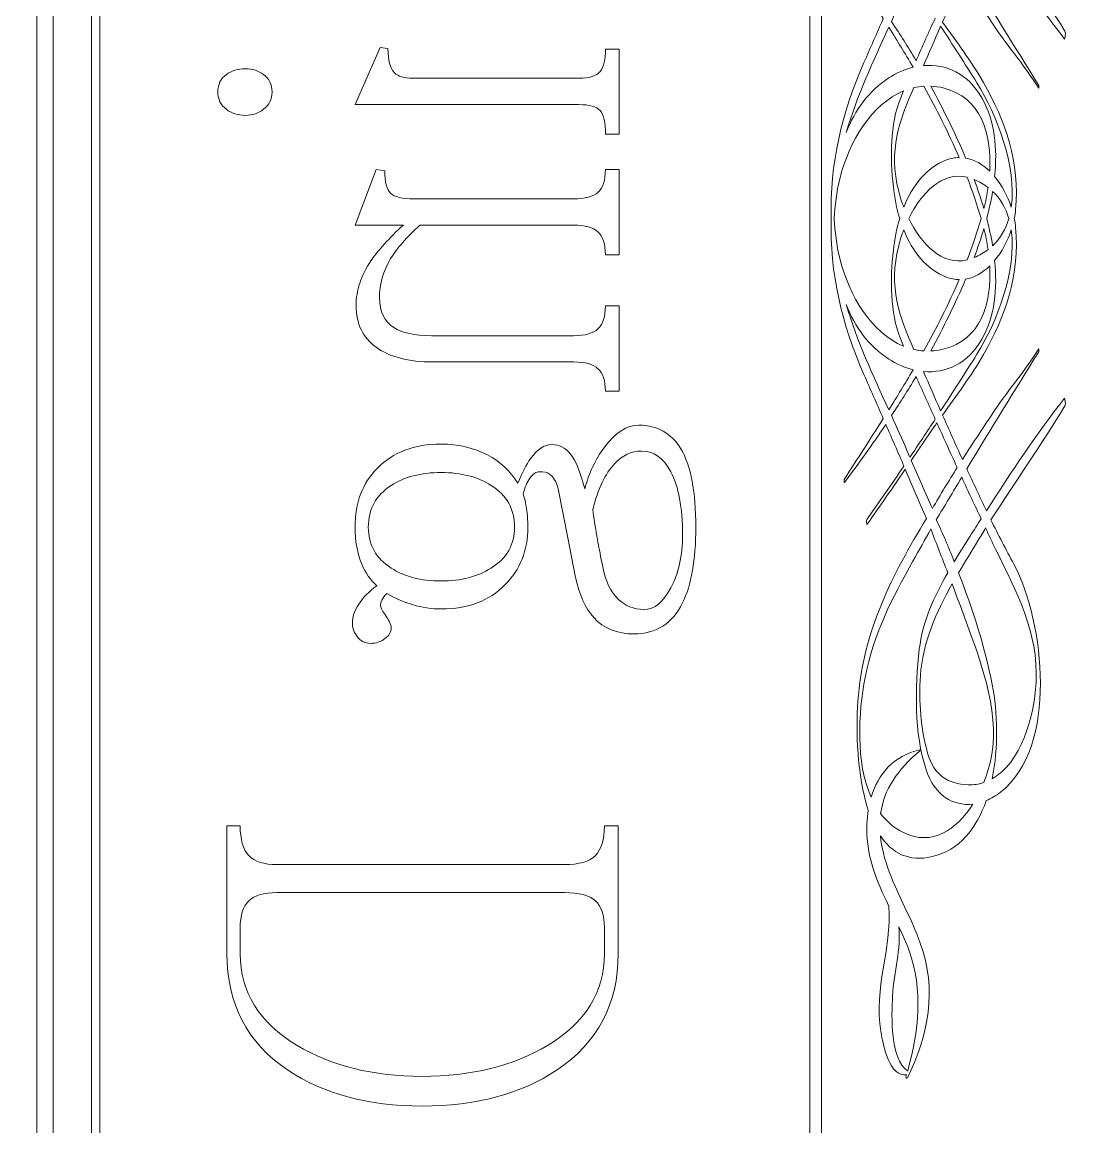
# Model space of a CAD drawing. Header units: millimetres. Extents: x -2181 to -135, y -809 to 517.
# Drawn here: x -892.67 to -858.83, y 428.78 to 463.95 of the extents above; entities that cross this region are included whole.
import ezdxf

# ---------------------------------------------------------------- set-up
doc = ezdxf.new("R2010")
doc.units = ezdxf.units.MM
doc.header["$MEASUREMENT"] = 0
doc.layers.add('layer 1', color=7, linetype='Continuous')

msp = doc.modelspace()

# ---------------------------------------------------------------- linework, layer by layer
at = {"layer": 'layer 1', "color": 250, "lineweight": 18}
msp.add_open_spline([(-1077.7513, 517.3548), (-1077.7513, 517.3548), (-1077.7513, 397.4972), (-1077.7513, 397.4972), (-1077.7513, 397.4972), (-1077.7513, 397.4972), (-832.2763, 397.4972), (-832.2763, 397.4972), (-832.2763, 397.4972), (-832.2763, 397.4972), (-832.2763, 517.3548), (-832.2763, 517.3548), (-832.2763, 517.3548), (-832.2763, 517.3548), (-1077.7513, 517.3548), (-1077.7513, 517.3548)], degree=3, knots=[0, 0, 0, 0, 0.2, 0.2, 0.2, 0.2, 0.4, 0.4, 0.4, 0.4, 0.6, 0.6, 0.6, 0.6, 1, 1, 1, 1], dxfattribs=at)
at = {"layer": 'layer 1', "color": 175, "lineweight": 18}
for points, knots in [([(-891.6817, 457.6028), (-891.6817, 457.6028), (-891.6817, 399.0324), (-891.6817, 399.0324), (-891.6817, 399.0324), (-891.6817, 399.0324), (-892.1966, 399.0324), (-892.1966, 399.0324), (-892.1966, 399.0324), (-892.1966, 399.0324), (-892.1966, 457.6028), (-892.1966, 457.6028), (-892.1966, 457.6028), (-892.1966, 457.6028), (-892.1966, 516.1731), (-892.1966, 516.1731), (-892.1966, 516.1731), (-892.1966, 516.1731), (-891.6817, 516.1731), (-891.6817, 516.1731), (-891.6817, 516.1731), (-891.6817, 516.1731), (-891.6817, 457.6028), (-891.6817, 457.6028)], [0, 0, 0, 0, 0.1428571, 0.1428571, 0.1428571, 0.1428571, 0.2857143, 0.2857143, 0.2857143, 0.2857143, 0.4285714, 0.4285714, 0.4285714, 0.4285714, 0.5714286, 0.5714286, 0.5714286, 0.5714286, 0.7142857, 0.7142857, 0.7142857, 0.7142857, 1, 1, 1, 1]), ([(-890.2003, 457.6028), (-890.2003, 457.6028), (-890.2003, 457.6038), (-890.2003, 457.6038), (-890.2003, 457.6038), (-890.2003, 457.6038), (-890.2003, 510.3223), (-890.2003, 510.3223), (-890.2003, 510.3223), (-890.2003, 510.3223), (-890.458, 510.3223), (-890.458, 510.3223), (-890.458, 510.3223), (-890.458, 510.3223), (-890.458, 457.6038), (-890.458, 457.6038), (-890.458, 457.6038), (-890.458, 457.6038), (-890.458, 457.6028), (-890.458, 457.6028)], [0, 0, 0, 0, 0.1666667, 0.1666667, 0.1666667, 0.1666667, 0.3333333, 0.3333333, 0.3333333, 0.3333333, 0.5, 0.5, 0.5, 0.5, 0.6666667, 0.6666667, 0.6666667, 0.6666667, 1, 1, 1, 1]), ([(-867.2153, 457.6028), (-867.2153, 457.6028), (-867.2153, 457.6997), (-867.2153, 457.6997), (-867.2153, 457.6997), (-867.2153, 457.6997), (-867.2153, 457.7966), (-867.2153, 457.7966), (-867.2153, 457.7966), (-867.2153, 457.7966), (-867.2153, 504.7018), (-867.2153, 504.7018), (-867.2153, 504.7018), (-867.2153, 504.7018), (-867.585, 504.7018), (-867.585, 504.7018), (-867.585, 504.7018), (-867.585, 504.7018), (-867.585, 457.7966), (-867.585, 457.7966), (-867.585, 457.7966), (-867.585, 457.7966), (-867.585, 457.6997), (-867.585, 457.6997), (-867.585, 457.6997), (-867.585, 457.6997), (-867.585, 457.6028), (-867.585, 457.6028), (-867.585, 457.6028), (-867.585, 457.6028), (-867.585, 410.6976), (-867.585, 410.6976), (-867.585, 410.6976), (-867.585, 410.6976), (-867.2153, 410.6976), (-867.2153, 410.6976), (-867.2153, 410.6976), (-867.2153, 410.6976), (-867.2153, 457.6028), (-867.2153, 457.6028)], [0, 0, 0, 0, 0.0909091, 0.0909091, 0.0909091, 0.0909091, 0.1818182, 0.1818182, 0.1818182, 0.1818182, 0.2727273, 0.2727273, 0.2727273, 0.2727273, 0.3636364, 0.3636364, 0.3636364, 0.3636364, 0.4545455, 0.4545455, 0.4545455, 0.4545455, 0.5454545, 0.5454545, 0.5454545, 0.5454545, 0.6363636, 0.6363636, 0.6363636, 0.6363636, 0.7272727, 0.7272727, 0.7272727, 0.7272727, 0.8181818, 0.8181818, 0.8181818, 0.8181818, 1, 1, 1, 1]), ([(-861.9661, 467.003), (-862.174, 466.5632), (-862.3852, 466.116), (-862.5925, 465.6666), (-862.5925, 465.6666), (-861.8387, 464.4128), (-861.0683, 463.1712), (-860.2998, 461.937), (-860.2998, 461.937), (-860.2875, 461.9182), (-860.3044, 461.8538), (-860.3032, 461.8513), (-860.3032, 461.8513), (-860.7258, 462.5305), (-861.2421, 463.1221), (-861.6854, 463.7799), (-861.6854, 463.7799), (-862.0388, 464.3045), (-862.3876, 464.8328), (-862.73, 465.3669), (-862.73, 465.3669), (-862.9428, 464.9012), (-863.1523, 464.4328), (-863.3626, 463.9559), (-863.3626, 463.9559), (-862.9162, 463.3221), (-862.4481, 462.7043), (-862.0613, 462.0317), (-862.0613, 462.0317), (-861.3628, 460.8168), (-860.8993, 459.4682), (-861.0381, 457.9834), (-861.0381, 457.9834), (-861.047, 457.8896), (-861.0613, 457.7949), (-861.0801, 457.6998), (-861.0801, 457.6998), (-861.0613, 457.6045), (-861.047, 457.5099), (-861.0381, 457.416), (-861.0381, 457.416), (-860.8993, 455.9311), (-861.3628, 454.5826), (-862.0613, 453.3677), (-862.0613, 453.3677), (-862.4481, 452.695), (-862.9162, 452.0773), (-863.3626, 451.4435), (-863.3626, 451.4435), (-863.1523, 450.9666), (-862.9428, 450.4982), (-862.73, 450.0324), (-862.73, 450.0324), (-862.3876, 450.5666), (-862.0388, 451.0948), (-861.6854, 451.6195), (-861.6854, 451.6195), (-861.2421, 452.2773), (-860.7258, 452.8689), (-860.3032, 453.5481), (-860.3032, 453.5481), (-860.3044, 453.5456), (-860.2875, 453.4811), (-860.2998, 453.4624), (-860.2998, 453.4624), (-861.0683, 452.2282), (-861.8387, 450.9866), (-862.5925, 449.7328), (-862.5925, 449.7328), (-862.3852, 449.2833), (-862.174, 448.8362), (-861.9661, 448.3963), (-861.9661, 448.3963), (-861.184, 449.6346), (-860.3599, 450.8496), (-859.4764, 451.9858), (-859.4764, 451.9858), (-859.4737, 451.9899), (-859.4352, 451.7858), (-859.4659, 451.737), (-859.4659, 451.737), (-860.2245, 450.4979), (-861.0508, 449.3176), (-861.8268, 448.1073), (-861.8268, 448.1073), (-861.5884, 447.639), (-861.3453, 447.1628), (-861.095, 446.6934), (-861.095, 446.6934), (-860.1065, 444.8407), (-859.6818, 440.8648), (-861.5151, 439.4412), (-861.5151, 439.4412), (-861.6626, 439.3268), (-861.8163, 439.2373), (-861.9716, 439.1729), (-861.9716, 439.1729), (-862.2796, 438.2914), (-862.8242, 437.5934), (-863.6922, 437.389), (-863.6922, 437.389), (-864.4504, 437.2108), (-864.9795, 437.5092), (-865.3437, 438.0496), (-865.3437, 438.0496), (-865.3074, 437.6953), (-865.2131, 437.3143), (-865.0589, 436.8996), (-865.0589, 436.8996), (-864.769, 436.12), (-864.3537, 435.4198), (-864.0719, 434.6356), (-864.0719, 434.6356), (-863.5342, 433.1368), (-863.8119, 431.7111), (-864.4823, 430.3473), (-864.4823, 430.3473), (-864.4964, 430.3179), (-864.5381, 430.3373), (-864.5286, 430.3689), (-864.5286, 430.3689), (-864.5215, 430.3937), (-864.516, 430.4184), (-864.509, 430.4416), (-864.509, 430.4416), (-865.0518, 430.3689), (-865.2506, 431.3605), (-865.3273, 431.818), (-865.3273, 431.818), (-865.5628, 433.2153), (-864.982, 434.4308), (-865.0693, 435.8057), (-865.0693, 435.8057), (-865.2647, 436.2054), (-865.4534, 436.6109), (-865.5863, 437.0459), (-865.5863, 437.0459), (-865.7693, 437.6447), (-865.8232, 438.2881), (-865.7298, 438.8717), (-865.7298, 438.8717), (-866.0933, 439.9756), (-866.1218, 441.4231), (-866.0593, 442.3212), (-866.0593, 442.3212), (-865.9019, 444.5815), (-864.9519, 446.3733), (-863.8787, 448.1505), (-863.8787, 448.1505), (-864.0989, 448.6594), (-864.3233, 449.1908), (-864.5505, 449.7206), (-864.5505, 449.7206), (-864.9518, 449.1295), (-865.3559, 448.5408), (-865.7714, 447.963), (-865.7714, 447.963), (-865.7708, 447.9642), (-865.8008, 448.0873), (-865.7778, 448.1193), (-865.7778, 448.1193), (-865.3779, 448.6798), (-864.9835, 449.248), (-864.5938, 449.8213), (-864.5938, 449.8213), (-864.7839, 450.2637), (-864.9759, 450.7051), (-865.1688, 451.1459), (-865.1688, 451.1459), (-865.6184, 450.4698), (-866.0149, 449.9287), (-866.4895, 449.3), (-866.4895, 449.3), (-866.49, 449.2988), (-866.5062, 449.3768), (-866.494, 449.3964), (-866.494, 449.3964), (-866.0536, 450.0814), (-865.689, 450.6391), (-865.2514, 451.3347), (-865.2514, 451.3347), (-865.456, 451.8015), (-865.6617, 452.2683), (-865.8672, 452.7345), (-865.8672, 452.7345), (-866.5717, 454.3342), (-866.9566, 455.9585), (-866.9109, 457.6997), (-866.9109, 457.6997), (-866.9566, 459.4409), (-866.5717, 461.0652), (-865.8672, 462.6649), (-865.8672, 462.6649), (-865.6617, 463.1311), (-865.456, 463.5979), (-865.2514, 464.0647), (-865.2514, 464.0647), (-865.689, 464.7603), (-866.0536, 465.318), (-866.494, 466.003), (-866.494, 466.003), (-866.5062, 466.0225), (-866.49, 466.1006), (-866.4895, 466.0994), (-866.4895, 466.0994), (-866.0149, 465.4706), (-865.6184, 464.9295), (-865.1688, 464.2535), (-865.1688, 464.2535), (-864.9759, 464.6943), (-864.7839, 465.1357), (-864.5938, 465.5782), (-864.5938, 465.5782), (-864.9835, 466.1514), (-865.3779, 466.7196), (-865.7778, 467.2801), (-865.7778, 467.2801), (-865.8008, 467.312), (-865.7708, 467.4353), (-865.7714, 467.4364), (-865.7714, 467.4364), (-865.3559, 466.8585), (-864.9518, 466.2698), (-864.5505, 465.6788), (-864.5505, 465.6788), (-864.3233, 466.2086), (-864.0989, 466.7399), (-863.8787, 467.2489), (-863.8787, 467.2489), (-864.9519, 469.0261), (-865.9019, 470.8179), (-866.0593, 473.0782), (-866.0593, 473.0782), (-866.1218, 473.9763), (-866.0933, 475.4238), (-865.7298, 476.5277), (-865.7298, 476.5277), (-865.8232, 477.1113), (-865.7693, 477.7547), (-865.5863, 478.3535), (-865.5863, 478.3535), (-865.4534, 478.7885), (-865.2647, 479.194), (-865.0693, 479.5937), (-865.0693, 479.5937), (-864.982, 480.9686), (-865.5628, 482.1841), (-865.3273, 483.5814), (-865.3273, 483.5814), (-865.2506, 484.0389), (-865.0518, 485.0305), (-864.509, 484.9577), (-864.509, 484.9577), (-864.516, 484.981), (-864.5215, 485.0057), (-864.5286, 485.0305), (-864.5286, 485.0305), (-864.5381, 485.0621), (-864.4964, 485.0815), (-864.4823, 485.052), (-864.4823, 485.052), (-863.8119, 483.6883), (-863.5342, 482.2626), (-864.0719, 480.7637), (-864.0719, 480.7637), (-864.3537, 479.9796), (-864.769, 479.2794), (-865.0589, 478.4998), (-865.0589, 478.4998), (-865.2131, 478.0851), (-865.3074, 477.7041), (-865.3437, 477.3498), (-865.3437, 477.3498), (-864.9795, 477.8902), (-864.4504, 478.1886), (-863.6922, 478.0103), (-863.6922, 478.0103), (-862.8242, 477.8061), (-862.2796, 477.1079), (-861.9716, 476.2265), (-861.9716, 476.2265), (-861.8163, 476.1622), (-861.6626, 476.0726), (-861.5151, 475.9582), (-861.5151, 475.9582), (-859.6818, 474.5346), (-860.1065, 470.5587), (-861.095, 468.706), (-861.095, 468.706), (-861.3453, 468.2366), (-861.5884, 467.7604), (-861.8268, 467.292), (-861.8268, 467.292), (-861.0508, 466.0818), (-860.2245, 464.9014), (-859.4659, 463.6624), (-859.4659, 463.6624), (-859.4352, 463.6136), (-859.4737, 463.4095), (-859.4764, 463.4136), (-859.4764, 463.4136), (-860.3599, 464.5498), (-861.184, 465.7648), (-861.9661, 467.003)], [0, 0, 0, 0, 0.012987, 0.012987, 0.012987, 0.012987, 0.025974, 0.025974, 0.025974, 0.025974, 0.038961, 0.038961, 0.038961, 0.038961, 0.0519481, 0.0519481, 0.0519481, 0.0519481, 0.0649351, 0.0649351, 0.0649351, 0.0649351, 0.0779221, 0.0779221, 0.0779221, 0.0779221, 0.0909091, 0.0909091, 0.0909091, 0.0909091, 0.1038961, 0.1038961, 0.1038961, 0.1038961, 0.1168831, 0.1168831, 0.1168831, 0.1168831, 0.1298701, 0.1298701, 0.1298701, 0.1298701, 0.1428571, 0.1428571, 0.1428571, 0.1428571, 0.1558442, 0.1558442, 0.1558442, 0.1558442, 0.1688312, 0.1688312, 0.1688312, 0.1688312, 0.1818182, 0.1818182, 0.1818182, 0.1818182, 0.1948052, 0.1948052, 0.1948052, 0.1948052, 0.2077922, 0.2077922, 0.2077922, 0.2077922, 0.2207792, 0.2207792, 0.2207792, 0.2207792, 0.2337662, 0.2337662, 0.2337662, 0.2337662, 0.2467532, 0.2467532, 0.2467532, 0.2467532, 0.2597403, 0.2597403, 0.2597403, 0.2597403, 0.2727273, 0.2727273, 0.2727273, 0.2727273, 0.2857143, 0.2857143, 0.2857143, 0.2857143, 0.2987013, 0.2987013, 0.2987013, 0.2987013, 0.3116883, 0.3116883, 0.3116883, 0.3116883, 0.3246753, 0.3246753, 0.3246753, 0.3246753, 0.3376623, 0.3376623, 0.3376623, 0.3376623, 0.3506494, 0.3506494, 0.3506494, 0.3506494, 0.3636364, 0.3636364, 0.3636364, 0.3636364, 0.3766234, 0.3766234, 0.3766234, 0.3766234, 0.3896104, 0.3896104, 0.3896104, 0.3896104, 0.4025974, 0.4025974, 0.4025974, 0.4025974, 0.4155844, 0.4155844, 0.4155844, 0.4155844, 0.4285714, 0.4285714, 0.4285714, 0.4285714, 0.4415584, 0.4415584, 0.4415584, 0.4415584, 0.4545455, 0.4545455, 0.4545455, 0.4545455, 0.4675325, 0.4675325, 0.4675325, 0.4675325, 0.4805195, 0.4805195, 0.4805195, 0.4805195, 0.4935065, 0.4935065, 0.4935065, 0.4935065, 0.5064935, 0.5064935, 0.5064935, 0.5064935, 0.5194805, 0.5194805, 0.5194805, 0.5194805, 0.5324675, 0.5324675, 0.5324675, 0.5324675, 0.5454545, 0.5454545, 0.5454545, 0.5454545, 0.5584416, 0.5584416, 0.5584416, 0.5584416, 0.5714286, 0.5714286, 0.5714286, 0.5714286, 0.5844156, 0.5844156, 0.5844156, 0.5844156, 0.5974026, 0.5974026, 0.5974026, 0.5974026, 0.6103896, 0.6103896, 0.6103896, 0.6103896, 0.6233766, 0.6233766, 0.6233766, 0.6233766, 0.6363636, 0.6363636, 0.6363636, 0.6363636, 0.6493506, 0.6493506, 0.6493506, 0.6493506, 0.6623377, 0.6623377, 0.6623377, 0.6623377, 0.6753247, 0.6753247, 0.6753247, 0.6753247, 0.6883117, 0.6883117, 0.6883117, 0.6883117, 0.7012987, 0.7012987, 0.7012987, 0.7012987, 0.7142857, 0.7142857, 0.7142857, 0.7142857, 0.7272727, 0.7272727, 0.7272727, 0.7272727, 0.7402597, 0.7402597, 0.7402597, 0.7402597, 0.7532468, 0.7532468, 0.7532468, 0.7532468, 0.7662338, 0.7662338, 0.7662338, 0.7662338, 0.7792208, 0.7792208, 0.7792208, 0.7792208, 0.7922078, 0.7922078, 0.7922078, 0.7922078, 0.8051948, 0.8051948, 0.8051948, 0.8051948, 0.8181818, 0.8181818, 0.8181818, 0.8181818, 0.8311688, 0.8311688, 0.8311688, 0.8311688, 0.8441558, 0.8441558, 0.8441558, 0.8441558, 0.8571429, 0.8571429, 0.8571429, 0.8571429, 0.8701299, 0.8701299, 0.8701299, 0.8701299, 0.8831169, 0.8831169, 0.8831169, 0.8831169, 0.8961039, 0.8961039, 0.8961039, 0.8961039, 0.9090909, 0.9090909, 0.9090909, 0.9090909, 0.9220779, 0.9220779, 0.9220779, 0.9220779, 0.9350649, 0.9350649, 0.9350649, 0.9350649, 0.9480519, 0.9480519, 0.9480519, 0.9480519, 0.961039, 0.961039, 0.961039, 0.961039, 0.974026, 0.974026, 0.974026, 0.974026, 1, 1, 1, 1]), ([(-864.4863, 465.1029), (-864.6449, 464.7309), (-864.8159, 464.3544), (-864.991, 463.9738), (-864.991, 463.9738), (-864.6835, 463.5114), (-864.4908, 463.2051), (-864.2044, 462.7228), (-864.2044, 462.7228), (-864.0065, 463.1802), (-863.8027, 463.6347), (-863.5939, 464.0816)], [0, 0, 0, 0, 0.25, 0.25, 0.25, 0.25, 0.5, 0.5, 0.5, 0.5, 1, 1, 1, 1]), ([(-865.0757, 463.7898), (-864.7808, 463.321), (-864.5827, 462.9941), (-864.3028, 462.5143), (-864.3028, 462.5143), (-864.5684, 462.4496), (-864.8306, 462.3353), (-865.0766, 462.1753), (-865.0766, 462.1753), (-865.7162, 461.7593), (-866.1505, 461.1542), (-866.4344, 460.4338), (-866.4344, 460.4338), (-866.0941, 461.5887), (-865.5748, 462.7065), (-865.0757, 463.7898)], [0, 0, 0, 0, 0.2, 0.2, 0.2, 0.2, 0.4, 0.4, 0.4, 0.4, 0.6, 0.6, 0.6, 0.6, 1, 1, 1, 1]), ([(-863.4287, 463.8252), (-863.6084, 463.4002), (-863.7905, 462.984), (-863.972, 462.5685), (-863.972, 462.5685), (-863.2544, 462.63), (-862.5502, 462.3169), (-862.112, 461.5418), (-862.112, 461.5418), (-861.6975, 460.8088), (-861.6134, 459.9287), (-861.7049, 459.0381), (-861.7049, 459.0381), (-861.4753, 458.7636), (-861.293, 458.4207), (-861.1754, 458.0622), (-861.1754, 458.0622), (-860.9919, 459.3543), (-861.6426, 461.0248), (-862.268, 462.0187), (-862.268, 462.0187), (-862.6507, 462.6262), (-863.0391, 463.2321), (-863.4287, 463.8252)], [0, 0, 0, 0, 0.1428571, 0.1428571, 0.1428571, 0.1428571, 0.2857143, 0.2857143, 0.2857143, 0.2857143, 0.4285714, 0.4285714, 0.4285714, 0.4285714, 0.5714286, 0.5714286, 0.5714286, 0.5714286, 0.7142857, 0.7142857, 0.7142857, 0.7142857, 1, 1, 1, 1]), ([(-881.0208, 463.1085), (-881.0208, 463.1085), (-881.2747, 463.1496), (-881.2747, 463.1496), (-881.2747, 463.1496), (-881.2747, 463.1496), (-882.0703, 461.3276), (-882.0703, 461.3276), (-882.0703, 461.3276), (-882.0703, 461.3276), (-874.9436, 461.3276), (-874.9436, 461.3276)], [0, 0, 0, 0, 0.25, 0.25, 0.25, 0.25, 0.5, 0.5, 0.5, 0.5, 1, 1, 1, 1]), ([(-880.2421, 462.1633), (-880.5016, 462.1633), (-880.6935, 462.2226), (-880.8176, 462.3414), (-880.8176, 462.3414), (-880.9531, 462.4875), (-881.0208, 462.7432), (-881.0208, 463.1085)], [0, 0, 0, 0, 0.3333333, 0.3333333, 0.3333333, 0.3333333, 1, 1, 1, 1]), ([(-874.0972, 463.0948), (-874.0972, 462.7569), (-874.1537, 462.5195), (-874.2665, 462.3825), (-874.2665, 462.3825), (-874.3794, 462.2363), (-874.6051, 462.1633), (-874.9436, 462.1633)], [0, 0, 0, 0, 0.3333333, 0.3333333, 0.3333333, 0.3333333, 1, 1, 1, 1]), ([(-874.0972, 460.3824), (-874.0972, 460.3824), (-873.6571, 460.3824), (-873.6571, 460.3824), (-873.6571, 460.3824), (-873.6571, 460.3824), (-873.6571, 463.0948), (-873.6571, 463.0948)], [0, 0, 0, 0, 0.3333333, 0.3333333, 0.3333333, 0.3333333, 1, 1, 1, 1]), ([(-886.4377, 461.7249), (-886.4377, 461.9715), (-886.3474, 462.1587), (-886.1669, 462.2865), (-886.1669, 462.2865), (-886.0089, 462.4053), (-885.8057, 462.4646), (-885.5574, 462.4646), (-885.5574, 462.4646), (-885.3317, 462.4646), (-885.1399, 462.4053), (-884.9819, 462.2865), (-884.9819, 462.2865), (-884.8013, 462.1587), (-884.7111, 461.9715), (-884.7111, 461.7249), (-884.7111, 461.7249), (-884.7111, 461.4966), (-884.8013, 461.3139), (-884.9819, 461.1769), (-884.9819, 461.1769), (-885.1399, 461.049), (-885.3317, 460.9851), (-885.5574, 460.9851), (-885.5574, 460.9851), (-885.8057, 460.9851), (-886.0089, 461.049), (-886.1669, 461.1769), (-886.1669, 461.1769), (-886.3474, 461.3139), (-886.4377, 461.4966), (-886.4377, 461.7249)], [0, 0, 0, 0, 0.1111111, 0.1111111, 0.1111111, 0.1111111, 0.2222222, 0.2222222, 0.2222222, 0.2222222, 0.3333333, 0.3333333, 0.3333333, 0.3333333, 0.4444444, 0.4444444, 0.4444444, 0.4444444, 0.5555556, 0.5555556, 0.5555556, 0.5555556, 0.6666667, 0.6666667, 0.6666667, 0.6666667, 0.7777778, 0.7777778, 0.7777778, 0.7777778, 1, 1, 1, 1]), ([(-864.5987, 458.0628), (-864.6645, 458.2331), (-864.7185, 458.404), (-864.7599, 458.5674), (-864.7599, 458.5674), (-865.0935, 459.8786), (-864.7412, 460.8162), (-864.2808, 461.8666), (-864.2808, 461.8666), (-864.1765, 461.8907), (-864.0694, 461.9069), (-863.9603, 461.9136), (-863.9603, 461.9136), (-863.5518, 461.1789), (-863.1714, 460.4251), (-862.8376, 459.6428), (-862.8376, 459.6428), (-862.969, 459.6409), (-863.1037, 459.6157), (-863.2416, 459.5639), (-863.2416, 459.5639), (-863.8783, 459.324), (-864.3217, 458.7483), (-864.5987, 458.0628)], [0, 0, 0, 0, 0.1428571, 0.1428571, 0.1428571, 0.1428571, 0.2857143, 0.2857143, 0.2857143, 0.2857143, 0.4285714, 0.4285714, 0.4285714, 0.4285714, 0.5714286, 0.5714286, 0.5714286, 0.5714286, 0.7142857, 0.7142857, 0.7142857, 0.7142857, 1, 1, 1, 1]), ([(-862.6293, 459.6264), (-862.9575, 460.4078), (-863.3328, 461.1714), (-863.7419, 461.9149), (-863.7419, 461.9149), (-863.6112, 461.9087), (-863.4776, 461.8898), (-863.3413, 461.8564), (-863.3413, 461.8564), (-862.1341, 461.5603), (-861.7959, 460.4096), (-861.8623, 459.2077), (-861.8623, 459.2077), (-862.0872, 459.4257), (-862.3473, 459.5781), (-862.6293, 459.6264)], [0, 0, 0, 0, 0.2, 0.2, 0.2, 0.2, 0.4, 0.4, 0.4, 0.4, 0.6, 0.6, 0.6, 0.6, 1, 1, 1, 1]), ([(-864.6089, 461.761), (-865.6107, 461.3454), (-866.3447, 460.1595), (-866.6357, 458.9579), (-866.6357, 458.9579), (-866.7386, 458.5337), (-866.7947, 458.1146), (-866.8125, 457.6998), (-866.8125, 457.6998), (-866.7947, 457.2848), (-866.7386, 456.8657), (-866.6357, 456.4415), (-866.6357, 456.4415), (-866.3447, 455.2399), (-865.6107, 454.0539), (-864.6089, 453.6383)], [0, 0, 0, 0, 0.2, 0.2, 0.2, 0.2, 0.4, 0.4, 0.4, 0.4, 0.6, 0.6, 0.6, 0.6, 1, 1, 1, 1]), ([(-864.7271, 457.6997), (-864.828, 458.0278), (-864.8947, 458.3707), (-864.9306, 458.7069), (-864.9306, 458.7069), (-865.0325, 459.6607), (-865.0479, 460.6643), (-864.6952, 461.5466)], [0, 0, 0, 0, 0.3333333, 0.3333333, 0.3333333, 0.3333333, 1, 1, 1, 1]), ([(-874.9436, 461.3276), (-874.6051, 461.3276), (-874.3794, 461.2637), (-874.2665, 461.1358), (-874.2665, 461.1358), (-874.1537, 461.0079), (-874.0972, 460.7568), (-874.0972, 460.3824)], [0, 0, 0, 0, 0.3333333, 0.3333333, 0.3333333, 0.3333333, 1, 1, 1, 1]), ([(-880.6145, 457.4233), (-880.6145, 457.4233), (-880.5299, 457.4918), (-880.5299, 457.4918), (-880.5299, 457.4918), (-880.5299, 457.4918), (-882.0703, 457.4918), (-882.0703, 457.4918), (-882.0703, 457.4918), (-882.0703, 457.4918), (-881.3932, 459.259), (-881.3932, 459.259), (-881.3932, 459.259), (-881.3932, 459.259), (-881.1223, 459.2179), (-881.1223, 459.2179)], [0, 0, 0, 0, 0.2, 0.2, 0.2, 0.2, 0.4, 0.4, 0.4, 0.4, 0.6, 0.6, 0.6, 0.6, 1, 1, 1, 1]), ([(-881.1223, 459.2179), (-881.1223, 458.8617), (-881.0603, 458.6243), (-880.9361, 458.5055), (-880.9361, 458.5055), (-880.812, 458.3868), (-880.5637, 458.3275), (-880.1913, 458.3275)], [0, 0, 0, 0, 0.3333333, 0.3333333, 0.3333333, 0.3333333, 1, 1, 1, 1]), ([(-875.1129, 458.3275), (-874.7405, 458.3275), (-874.4809, 458.396), (-874.3342, 458.533), (-874.3342, 458.533), (-874.1762, 458.6699), (-874.0972, 458.912), (-874.0972, 459.259)], [0, 0, 0, 0, 0.3333333, 0.3333333, 0.3333333, 0.3333333, 1, 1, 1, 1]), ([(-873.6571, 459.259), (-873.6571, 459.259), (-873.6571, 456.5466), (-873.6571, 456.5466), (-873.6571, 456.5466), (-873.6571, 456.5466), (-874.0972, 456.5466), (-874.0972, 456.5466)], [0, 0, 0, 0, 0.3333333, 0.3333333, 0.3333333, 0.3333333, 1, 1, 1, 1]), ([(-862.1335, 457.6997), (-862.2662, 458.1485), (-862.4172, 458.5866), (-862.5829, 459.016), (-862.5829, 459.016), (-863.3842, 459.2038), (-864.0408, 458.5084), (-864.4391, 457.6997), (-864.4391, 457.6997), (-864.0408, 456.891), (-863.3842, 456.1956), (-862.5829, 456.3834), (-862.5829, 456.3834), (-862.4172, 456.8128), (-862.2662, 457.2509), (-862.1335, 457.6997)], [0, 0, 0, 0, 0.2, 0.2, 0.2, 0.2, 0.4, 0.4, 0.4, 0.4, 0.6, 0.6, 0.6, 0.6, 1, 1, 1, 1]), ([(-862.0468, 458.0173), (-862.1416, 458.3383), (-862.2479, 458.6486), (-862.357, 458.941), (-862.357, 458.941), (-862.1899, 458.8707), (-862.0434, 458.7855), (-861.9147, 458.6878), (-861.9147, 458.6878), (-861.9477, 458.4602), (-861.9927, 458.2348), (-862.0468, 458.0173)], [0, 0, 0, 0, 0.25, 0.25, 0.25, 0.25, 0.5, 0.5, 0.5, 0.5, 1, 1, 1, 1]), ([(-861.2534, 457.6997), (-861.3505, 458.0318), (-861.516, 458.3274), (-861.7691, 458.5653), (-861.7691, 458.5653), (-861.8178, 458.2737), (-861.8826, 457.984), (-861.9579, 457.7002), (-861.9579, 457.7002), (-861.8826, 457.4154), (-861.8178, 457.1256), (-861.7691, 456.8341), (-861.7691, 456.8341), (-861.516, 457.072), (-861.3505, 457.3676), (-861.2534, 457.6997)], [0, 0, 0, 0, 0.2, 0.2, 0.2, 0.2, 0.4, 0.4, 0.4, 0.4, 0.6, 0.6, 0.6, 0.6, 1, 1, 1, 1]), ([(-890.458, 457.6018), (-890.458, 457.6018), (-890.458, 404.8833), (-890.458, 404.8833), (-890.458, 404.8833), (-890.458, 404.8833), (-890.2003, 404.8833), (-890.2003, 404.8833), (-890.2003, 404.8833), (-890.2003, 404.8833), (-890.2003, 457.6018), (-890.2003, 457.6018)], [0, 0, 0, 0, 0.25, 0.25, 0.25, 0.25, 0.5, 0.5, 0.5, 0.5, 1, 1, 1, 1]), ([(-864.6952, 453.8528), (-865.0479, 454.7351), (-865.0325, 455.7387), (-864.9306, 456.6924), (-864.9306, 456.6924), (-864.8947, 457.0287), (-864.828, 457.3716), (-864.7271, 457.6997)], [0, 0, 0, 0, 0.3333333, 0.3333333, 0.3333333, 0.3333333, 1, 1, 1, 1]), ([(-879.5819, 453.1354), (-880.3606, 453.1354), (-880.9643, 453.2907), (-881.3932, 453.6012), (-881.3932, 453.6012), (-881.822, 453.9117), (-882.0364, 454.3501), (-882.0364, 454.9163), (-882.0364, 454.9163), (-882.0364, 455.4095), (-881.8785, 455.889), (-881.5624, 456.3548), (-881.5624, 456.3548), (-881.3819, 456.6288), (-881.0659, 456.9849), (-880.6145, 457.4233)], [0, 0, 0, 0, 0.2, 0.2, 0.2, 0.2, 0.4, 0.4, 0.4, 0.4, 0.6, 0.6, 0.6, 0.6, 1, 1, 1, 1]), ([(-880.0051, 457.4918), (-880.4339, 457.0991), (-880.7443, 456.7429), (-880.9361, 456.4233), (-880.9361, 456.4233), (-881.1731, 456.0306), (-881.2916, 455.615), (-881.2916, 455.1766), (-881.2916, 455.1766), (-881.2916, 454.7383), (-881.1392, 454.4232), (-880.8346, 454.2314), (-880.8346, 454.2314), (-880.575, 454.0579), (-880.1744, 453.9711), (-879.6327, 453.9711)], [0, 0, 0, 0, 0.2, 0.2, 0.2, 0.2, 0.4, 0.4, 0.4, 0.4, 0.6, 0.6, 0.6, 0.6, 1, 1, 1, 1]), ([(-874.0972, 456.5466), (-874.0972, 456.8845), (-874.1762, 457.1265), (-874.3342, 457.2726), (-874.3342, 457.2726), (-874.4809, 457.4187), (-874.7405, 457.4918), (-875.1129, 457.4918)], [0, 0, 0, 0, 0.3333333, 0.3333333, 0.3333333, 0.3333333, 1, 1, 1, 1]), ([(-864.5987, 457.3365), (-864.6645, 457.1663), (-864.7185, 456.9954), (-864.7599, 456.832), (-864.7599, 456.832), (-865.0935, 455.5208), (-864.7412, 454.5832), (-864.2808, 453.5328), (-864.2808, 453.5328), (-864.1765, 453.5087), (-864.0694, 453.4925), (-863.9603, 453.4858), (-863.9603, 453.4858), (-863.5518, 454.2205), (-863.1714, 454.9743), (-862.8376, 455.7566), (-862.8376, 455.7566), (-862.969, 455.7585), (-863.1037, 455.7837), (-863.2416, 455.8354), (-863.2416, 455.8354), (-863.8783, 456.0754), (-864.3217, 456.6511), (-864.5987, 457.3365)], [0, 0, 0, 0, 0.1428571, 0.1428571, 0.1428571, 0.1428571, 0.2857143, 0.2857143, 0.2857143, 0.2857143, 0.4285714, 0.4285714, 0.4285714, 0.4285714, 0.5714286, 0.5714286, 0.5714286, 0.5714286, 0.7142857, 0.7142857, 0.7142857, 0.7142857, 1, 1, 1, 1]), ([(-863.4287, 451.5742), (-863.6084, 451.9992), (-863.7905, 452.4154), (-863.972, 452.8309), (-863.972, 452.8309), (-863.2544, 452.7694), (-862.5502, 453.0825), (-862.112, 453.8576), (-862.112, 453.8576), (-861.6975, 454.5906), (-861.6134, 455.4707), (-861.7049, 456.3614), (-861.7049, 456.3614), (-861.4753, 456.6358), (-861.293, 456.9787), (-861.1754, 457.3372), (-861.1754, 457.3372), (-860.9919, 456.0451), (-861.6426, 454.3746), (-862.268, 453.3808), (-862.268, 453.3808), (-862.6507, 452.7731), (-863.0391, 452.1673), (-863.4287, 451.5742)], [0, 0, 0, 0, 0.1428571, 0.1428571, 0.1428571, 0.1428571, 0.2857143, 0.2857143, 0.2857143, 0.2857143, 0.4285714, 0.4285714, 0.4285714, 0.4285714, 0.5714286, 0.5714286, 0.5714286, 0.5714286, 0.7142857, 0.7142857, 0.7142857, 0.7142857, 1, 1, 1, 1]), ([(-862.0468, 457.3821), (-862.1416, 457.0611), (-862.2479, 456.7508), (-862.357, 456.4584), (-862.357, 456.4584), (-862.1899, 456.5286), (-862.0434, 456.6139), (-861.9147, 456.7116), (-861.9147, 456.7116), (-861.9477, 456.9391), (-861.9927, 457.1646), (-862.0468, 457.3821)], [0, 0, 0, 0, 0.25, 0.25, 0.25, 0.25, 0.5, 0.5, 0.5, 0.5, 1, 1, 1, 1]), ([(-862.6293, 455.773), (-862.9575, 454.9916), (-863.3328, 454.2279), (-863.7419, 453.4844), (-863.7419, 453.4844), (-863.6112, 453.4907), (-863.4776, 453.5096), (-863.3413, 453.543), (-863.3413, 453.543), (-862.1341, 453.839), (-861.7959, 454.9898), (-861.8623, 456.1917), (-861.8623, 456.1917), (-862.0872, 455.9737), (-862.3473, 455.8213), (-862.6293, 455.773)], [0, 0, 0, 0, 0.2, 0.2, 0.2, 0.2, 0.4, 0.4, 0.4, 0.4, 0.6, 0.6, 0.6, 0.6, 1, 1, 1, 1]), ([(-875.1129, 453.9711), (-874.7405, 453.9711), (-874.4809, 454.0441), (-874.3342, 454.1903), (-874.3342, 454.1903), (-874.1762, 454.3364), (-874.0972, 454.5784), (-874.0972, 454.9163)], [0, 0, 0, 0, 0.3333333, 0.3333333, 0.3333333, 0.3333333, 1, 1, 1, 1]), ([(-874.0972, 454.9163), (-874.0972, 454.9163), (-873.6571, 454.9163), (-873.6571, 454.9163), (-873.6571, 454.9163), (-873.6571, 454.9163), (-873.6571, 452.2039), (-873.6571, 452.2039), (-873.6571, 452.2039), (-873.6571, 452.2039), (-874.0972, 452.2039), (-874.0972, 452.2039)], [0, 0, 0, 0, 0.25, 0.25, 0.25, 0.25, 0.5, 0.5, 0.5, 0.5, 1, 1, 1, 1]), ([(-865.0757, 451.6096), (-864.7808, 452.0784), (-864.5827, 452.4053), (-864.3028, 452.8851), (-864.3028, 452.8851), (-864.5684, 452.9498), (-864.8306, 453.0641), (-865.0766, 453.224), (-865.0766, 453.224), (-865.7162, 453.6401), (-866.1505, 454.2452), (-866.4344, 454.9656), (-866.4344, 454.9656), (-866.0941, 453.8107), (-865.5748, 452.6929), (-865.0757, 451.6096)], [0, 0, 0, 0, 0.2, 0.2, 0.2, 0.2, 0.4, 0.4, 0.4, 0.4, 0.6, 0.6, 0.6, 0.6, 1, 1, 1, 1]), ([(-874.0972, 452.2039), (-874.0972, 452.5418), (-874.1762, 452.7793), (-874.3342, 452.9162), (-874.3342, 452.9162), (-874.4809, 453.0624), (-874.7405, 453.1354), (-875.1129, 453.1354)], [0, 0, 0, 0, 0.3333333, 0.3333333, 0.3333333, 0.3333333, 1, 1, 1, 1]), ([(-864.4863, 450.2965), (-864.6449, 450.6684), (-864.8159, 451.045), (-864.991, 451.4256), (-864.991, 451.4256), (-864.6835, 451.888), (-864.4908, 452.1942), (-864.2044, 452.6766), (-864.2044, 452.6766), (-864.0065, 452.2192), (-863.8027, 451.7647), (-863.5939, 451.3178)], [0, 0, 0, 0, 0.25, 0.25, 0.25, 0.25, 0.5, 0.5, 0.5, 0.5, 1, 1, 1, 1]), ([(-882.0703, 447.8749), (-882.0703, 448.6512), (-881.8333, 449.2768), (-881.3593, 449.7517), (-881.3593, 449.7517), (-880.8628, 450.2631), (-880.1857, 450.5189), (-879.328, 450.5189), (-879.328, 450.5189), (-878.7863, 450.5189), (-878.2954, 450.4047), (-877.8552, 450.1764), (-877.8552, 450.1764), (-877.4377, 449.9572), (-877.1161, 449.6558), (-876.8904, 449.2723), (-876.8904, 449.2723), (-876.7436, 449.6193), (-876.6082, 449.8796), (-876.4841, 450.0531), (-876.4841, 450.0531), (-876.2696, 450.3545), (-876.0439, 450.5052), (-875.8069, 450.5052), (-875.8069, 450.5052), (-875.5699, 450.5052), (-875.3725, 450.4047), (-875.2145, 450.2038), (-875.2145, 450.2038), (-875.0339, 449.9755), (-874.8816, 449.6056), (-874.7574, 449.0941), (-874.7574, 449.0941), (-874.622, 449.5965), (-874.4132, 450.0394), (-874.1311, 450.423), (-874.1311, 450.423), (-873.7813, 450.8888), (-873.4145, 451.1217), (-873.0308, 451.1217), (-873.0308, 451.1217), (-872.4439, 451.1217), (-871.9982, 450.8705), (-871.6934, 450.3682), (-871.6934, 450.3682), (-871.3775, 449.8293), (-871.2195, 448.9983), (-871.2195, 447.8749), (-871.2195, 447.8749), (-871.2195, 446.8338), (-871.3605, 446.0301), (-871.6427, 445.4638), (-871.6427, 445.4638), (-871.97, 444.8063), (-872.4834, 444.4775), (-873.1831, 444.4775), (-873.1831, 444.4775), (-873.7248, 444.4775), (-874.1537, 444.651), (-874.4696, 444.9981), (-874.4696, 444.9981), (-874.7405, 445.2995), (-874.9323, 445.7241), (-875.0452, 446.2721)], [0, 0, 0, 0, 0.0588235, 0.0588235, 0.0588235, 0.0588235, 0.1176471, 0.1176471, 0.1176471, 0.1176471, 0.1764706, 0.1764706, 0.1764706, 0.1764706, 0.2352941, 0.2352941, 0.2352941, 0.2352941, 0.2941176, 0.2941176, 0.2941176, 0.2941176, 0.3529412, 0.3529412, 0.3529412, 0.3529412, 0.4117647, 0.4117647, 0.4117647, 0.4117647, 0.4705882, 0.4705882, 0.4705882, 0.4705882, 0.5294118, 0.5294118, 0.5294118, 0.5294118, 0.5882353, 0.5882353, 0.5882353, 0.5882353, 0.6470588, 0.6470588, 0.6470588, 0.6470588, 0.7058824, 0.7058824, 0.7058824, 0.7058824, 0.7647059, 0.7647059, 0.7647059, 0.7647059, 0.8235294, 0.8235294, 0.8235294, 0.8235294, 0.8823529, 0.8823529, 0.8823529, 0.8823529, 1, 1, 1, 1]), ([(-863.7407, 450.9159), (-863.676, 451.0113), (-863.61, 451.1068), (-863.542, 451.1931), (-863.542, 451.1931), (-863.46, 451.0079), (-863.3795, 450.8312), (-863.2994, 450.6549), (-863.2994, 450.6549), (-863.1654, 450.3604), (-863.0311, 450.0663), (-862.8962, 449.7721), (-862.8962, 449.7721), (-863.1655, 449.3481), (-863.4308, 448.9201), (-863.6877, 448.4649)], [0, 0, 0, 0, 0.2, 0.2, 0.2, 0.2, 0.4, 0.4, 0.4, 0.4, 0.6, 0.6, 0.6, 0.6, 1, 1, 1, 1]), ([(-871.6427, 447.642), (-871.6427, 448.5005), (-871.7668, 449.1672), (-872.0151, 449.6421), (-872.0151, 449.6421), (-872.2521, 450.0805), (-872.5624, 450.2997), (-872.9461, 450.2997), (-872.9461, 450.2997), (-873.2734, 450.2997), (-873.5612, 450.1627), (-873.8094, 449.8887), (-873.8094, 449.8887), (-874.1029, 449.5782), (-874.3342, 449.0941), (-874.5035, 448.4366), (-874.5035, 448.4366), (-874.4696, 448.1626), (-874.4245, 447.884), (-874.3681, 447.6009), (-874.3681, 447.6009), (-874.3455, 447.4365), (-874.306, 447.2174), (-874.2496, 446.9434)], [0, 0, 0, 0, 0.1428571, 0.1428571, 0.1428571, 0.1428571, 0.2857143, 0.2857143, 0.2857143, 0.2857143, 0.4285714, 0.4285714, 0.4285714, 0.4285714, 0.5714286, 0.5714286, 0.5714286, 0.5714286, 0.7142857, 0.7142857, 0.7142857, 0.7142857, 1, 1, 1, 1]), ([(-875.6038, 449.0941), (-875.6603, 449.3225), (-875.7505, 449.4777), (-875.8747, 449.5599), (-875.8747, 449.5599), (-875.9537, 449.6239), (-876.0609, 449.6512), (-876.1963, 449.6421), (-876.1963, 449.6421), (-876.2979, 449.6421), (-876.3994, 449.5736), (-876.501, 449.4366), (-876.501, 449.4366), (-876.5913, 449.3088), (-876.6647, 449.1398), (-876.7211, 448.9297), (-876.7211, 448.9297), (-876.6534, 448.738), (-876.6139, 448.5599), (-876.6026, 448.3955), (-876.6026, 448.3955), (-876.58, 448.2859), (-876.5687, 448.1124), (-876.5687, 447.8749), (-876.5687, 447.8749), (-876.5687, 447.1352), (-876.8113, 446.5232), (-877.2966, 446.0392), (-877.2966, 446.0392), (-877.8044, 445.5278), (-878.4759, 445.272), (-879.311, 445.272), (-879.311, 445.272), (-879.627, 445.272), (-879.9374, 445.3177), (-880.2421, 445.4091), (-880.2421, 445.4091), (-880.5355, 445.5004), (-880.8063, 445.6191), (-881.0546, 445.7652), (-881.0546, 445.7652), (-881.2013, 445.6191), (-881.269, 445.4867), (-881.2577, 445.368), (-881.2577, 445.368), (-881.2465, 445.2949), (-881.19, 445.1898), (-881.0885, 445.0529), (-881.0885, 445.0529), (-881.0433, 444.9798), (-881.0095, 444.925), (-880.9869, 444.8885), (-880.9869, 444.8885), (-880.9418, 444.8154), (-880.9192, 444.7423), (-880.9192, 444.6693), (-880.9192, 444.6693), (-880.9192, 444.5323), (-880.9869, 444.4181), (-881.1223, 444.3268), (-881.1223, 444.3268), (-881.2465, 444.2263), (-881.3988, 444.1761), (-881.5794, 444.1761), (-881.5794, 444.1761), (-881.7487, 444.1761), (-881.8897, 444.2492), (-882.0026, 444.3953), (-882.0026, 444.3953), (-882.1042, 444.5232), (-882.1549, 444.6647), (-882.1549, 444.82), (-882.1549, 444.82), (-882.1549, 445.0118), (-882.0872, 445.2127), (-881.9518, 445.4227), (-881.9518, 445.4227), (-881.8164, 445.6328), (-881.6245, 445.8291), (-881.3762, 446.0118), (-881.3762, 446.0118), (-881.5794, 446.1945), (-881.7374, 446.4228), (-881.8502, 446.6968), (-881.8502, 446.6968), (-881.9969, 447.0438), (-882.0703, 447.4365), (-882.0703, 447.8749)], [0, 0, 0, 0, 0.0434783, 0.0434783, 0.0434783, 0.0434783, 0.0869565, 0.0869565, 0.0869565, 0.0869565, 0.1304348, 0.1304348, 0.1304348, 0.1304348, 0.173913, 0.173913, 0.173913, 0.173913, 0.2173913, 0.2173913, 0.2173913, 0.2173913, 0.2608696, 0.2608696, 0.2608696, 0.2608696, 0.3043478, 0.3043478, 0.3043478, 0.3043478, 0.3478261, 0.3478261, 0.3478261, 0.3478261, 0.3913043, 0.3913043, 0.3913043, 0.3913043, 0.4347826, 0.4347826, 0.4347826, 0.4347826, 0.4782609, 0.4782609, 0.4782609, 0.4782609, 0.5217391, 0.5217391, 0.5217391, 0.5217391, 0.5652174, 0.5652174, 0.5652174, 0.5652174, 0.6086957, 0.6086957, 0.6086957, 0.6086957, 0.6521739, 0.6521739, 0.6521739, 0.6521739, 0.6956522, 0.6956522, 0.6956522, 0.6956522, 0.7391304, 0.7391304, 0.7391304, 0.7391304, 0.7826087, 0.7826087, 0.7826087, 0.7826087, 0.826087, 0.826087, 0.826087, 0.826087, 0.8695652, 0.8695652, 0.8695652, 0.8695652, 0.9130435, 0.9130435, 0.9130435, 0.9130435, 1, 1, 1, 1]), ([(-881.6471, 447.8749), (-881.6471, 447.3178), (-881.4045, 446.884), (-880.9192, 446.5735), (-880.9192, 446.5735), (-880.5016, 446.2995), (-879.9712, 446.1625), (-879.328, 446.1625), (-879.328, 446.1625), (-878.696, 446.1625), (-878.1656, 446.2995), (-877.7367, 446.5735), (-877.7367, 446.5735), (-877.2402, 446.884), (-876.9919, 447.3178), (-876.9919, 447.8749), (-876.9919, 447.8749), (-876.9919, 448.4503), (-877.2402, 448.8932), (-877.7367, 449.2037), (-877.7367, 449.2037), (-878.1543, 449.4777), (-878.6847, 449.6147), (-879.328, 449.6147), (-879.328, 449.6147), (-879.9712, 449.6147), (-880.5016, 449.4777), (-880.9192, 449.2037), (-880.9192, 449.2037), (-881.4045, 448.8932), (-881.6471, 448.4503), (-881.6471, 447.8749)], [0, 0, 0, 0, 0.1111111, 0.1111111, 0.1111111, 0.1111111, 0.2222222, 0.2222222, 0.2222222, 0.2222222, 0.3333333, 0.3333333, 0.3333333, 0.3333333, 0.4444444, 0.4444444, 0.4444444, 0.4444444, 0.5555556, 0.5555556, 0.5555556, 0.5555556, 0.6666667, 0.6666667, 0.6666667, 0.6666667, 0.7777778, 0.7777778, 0.7777778, 0.7777778, 1, 1, 1, 1]), ([(-862.1298, 448.1429), (-862.2475, 447.9682), (-862.3667, 447.7786), (-862.4851, 447.589), (-862.4851, 447.589), (-862.6497, 447.3258), (-862.8223, 447.0556), (-862.991, 446.7774), (-862.991, 446.7774), (-863.1729, 447.2362), (-863.363, 447.691), (-863.562, 448.1129), (-863.562, 448.1129), (-863.3, 448.5455), (-863.0282, 449.0053), (-862.7542, 449.4633), (-862.7542, 449.4633), (-862.5488, 449.0173), (-862.3415, 448.5719), (-862.1298, 448.1429)], [0, 0, 0, 0, 0.1666667, 0.1666667, 0.1666667, 0.1666667, 0.3333333, 0.3333333, 0.3333333, 0.3333333, 0.5, 0.5, 0.5, 0.5, 0.6666667, 0.6666667, 0.6666667, 0.6666667, 1, 1, 1, 1]), ([(-875.0452, 446.2721), (-875.0452, 446.2721), (-875.2991, 447.5324), (-875.2991, 447.5324), (-875.2991, 447.5324), (-875.2991, 447.5324), (-875.6038, 449.0941), (-875.6038, 449.0941)], [0, 0, 0, 0, 0.3333333, 0.3333333, 0.3333333, 0.3333333, 1, 1, 1, 1]), ([(-863.7357, 447.8246), (-863.565, 447.359), (-863.3795, 446.8941), (-863.1984, 446.4271), (-863.1984, 446.4271), (-863.6298, 445.6761), (-864.0018, 444.8675), (-864.1039, 443.988), (-864.1039, 443.988), (-864.2449, 442.7731), (-864.2689, 441.3115), (-863.8871, 440.1494), (-863.8871, 440.1494), (-863.6208, 439.3389), (-863.0282, 438.9872), (-862.3989, 439.0598), (-862.3989, 439.0598), (-862.9156, 438.2435), (-863.7004, 437.7108), (-864.6044, 438.1511), (-864.6044, 438.1511), (-864.9026, 438.2961), (-865.1432, 438.5041), (-865.3349, 438.7569), (-865.3349, 438.7569), (-865.2297, 439.5175), (-864.8042, 440.1539), (-864.0857, 440.7577), (-864.0857, 440.7577), (-864.0747, 440.7676), (-864.0808, 440.7851), (-864.0945, 440.7841), (-864.0945, 440.7841), (-864.9158, 440.608), (-865.4157, 440.0192), (-865.638, 439.2759), (-865.638, 439.2759), (-866.1338, 440.386), (-866.0468, 441.9541), (-865.8289, 443.0953), (-865.8289, 443.0953), (-865.5673, 444.4659), (-864.9582, 445.636), (-864.3058, 446.7951), (-864.3058, 446.7951), (-864.1117, 447.1402), (-863.9154, 447.4844), (-863.7357, 447.8246)], [0, 0, 0, 0, 0.0769231, 0.0769231, 0.0769231, 0.0769231, 0.1538462, 0.1538462, 0.1538462, 0.1538462, 0.2307692, 0.2307692, 0.2307692, 0.2307692, 0.3076923, 0.3076923, 0.3076923, 0.3076923, 0.3846154, 0.3846154, 0.3846154, 0.3846154, 0.4615385, 0.4615385, 0.4615385, 0.4615385, 0.5384615, 0.5384615, 0.5384615, 0.5384615, 0.6153846, 0.6153846, 0.6153846, 0.6153846, 0.6923077, 0.6923077, 0.6923077, 0.6923077, 0.7692308, 0.7692308, 0.7692308, 0.7692308, 0.8461538, 0.8461538, 0.8461538, 0.8461538, 1, 1, 1, 1]), ([(-861.9927, 447.851), (-861.8938, 447.628), (-861.7852, 447.402), (-861.6759, 447.177), (-861.6759, 447.177), (-861.0285, 445.8436), (-860.3026, 444.5481), (-860.3857, 442.9276), (-860.3857, 442.9276), (-860.4425, 441.822), (-860.8819, 440.3694), (-861.7842, 439.8618), (-861.7842, 439.8618), (-861.5785, 440.8655), (-861.611, 441.9867), (-861.7822, 442.8644), (-861.7822, 442.8644), (-862.0176, 444.0727), (-862.4053, 445.2621), (-862.8536, 446.4262), (-862.8536, 446.4262), (-862.647, 446.7759), (-862.4348, 447.1138), (-862.2363, 447.4395), (-862.2363, 447.4395), (-862.1531, 447.5761), (-862.069, 447.7121), (-861.9927, 447.851)], [0, 0, 0, 0, 0.125, 0.125, 0.125, 0.125, 0.25, 0.25, 0.25, 0.25, 0.375, 0.375, 0.375, 0.375, 0.5, 0.5, 0.5, 0.5, 0.625, 0.625, 0.625, 0.625, 0.75, 0.75, 0.75, 0.75, 1, 1, 1, 1]), ([(-874.1819, 446.6146), (-874.1029, 446.1671), (-873.9392, 445.8246), (-873.6909, 445.5871), (-873.6909, 445.5871), (-873.4652, 445.368), (-873.1944, 445.2584), (-872.8784, 445.2584), (-872.8784, 445.2584), (-872.5399, 445.2584), (-872.2521, 445.4867), (-872.0151, 445.9433), (-872.0151, 445.9433), (-871.7668, 446.4), (-871.6427, 446.9662), (-871.6427, 447.642)], [0, 0, 0, 0, 0.2, 0.2, 0.2, 0.2, 0.4, 0.4, 0.4, 0.4, 0.6, 0.6, 0.6, 0.6, 1, 1, 1, 1]), ([(-863.0603, 446.0684), (-863.5675, 445.1666), (-864.0021, 444.1907), (-864.0685, 443.1499), (-864.0685, 443.1499), (-864.1206, 442.327), (-864.0634, 441.4716), (-863.8393, 440.6868), (-863.8393, 440.6868), (-863.6304, 439.9555), (-863.1831, 439.7052), (-862.5528, 439.678), (-862.5528, 439.678), (-862.3742, 439.6706), (-862.2074, 439.6938), (-862.0523, 439.7438), (-862.0523, 439.7438), (-861.9422, 440.0192), (-861.8596, 440.3042), (-861.8091, 440.5801), (-861.8091, 440.5801), (-861.5283, 442.1146), (-862.2084, 443.7498), (-862.7087, 445.126), (-862.7087, 445.126), (-862.8235, 445.4412), (-862.9409, 445.7552), (-863.0603, 446.0684)], [0, 0, 0, 0, 0.125, 0.125, 0.125, 0.125, 0.25, 0.25, 0.25, 0.25, 0.375, 0.375, 0.375, 0.375, 0.5, 0.5, 0.5, 0.5, 0.625, 0.625, 0.625, 0.625, 0.75, 0.75, 0.75, 0.75, 1, 1, 1, 1]), ([(-886.1499, 434.2989), (-886.1499, 434.2989), (-886.1499, 438.3676), (-886.1499, 438.3676), (-886.1499, 438.3676), (-886.1499, 438.3676), (-885.7267, 438.3676), (-885.7267, 438.3676)], [0, 0, 0, 0, 0.3333333, 0.3333333, 0.3333333, 0.3333333, 1, 1, 1, 1]), ([(-885.7267, 438.3676), (-885.7267, 437.9384), (-885.6365, 437.6233), (-885.4559, 437.4224), (-885.4559, 437.4224), (-885.264, 437.2306), (-884.965, 437.1347), (-884.5587, 437.1347)], [0, 0, 0, 0, 0.3333333, 0.3333333, 0.3333333, 0.3333333, 1, 1, 1, 1]), ([(-875.4007, 437.1347), (-874.938, 437.1347), (-874.6107, 437.2306), (-874.4189, 437.4224), (-874.4189, 437.4224), (-874.227, 437.6142), (-874.1311, 437.9293), (-874.1311, 438.3676)], [0, 0, 0, 0, 0.3333333, 0.3333333, 0.3333333, 0.3333333, 1, 1, 1, 1]), ([(-884.5587, 436.2442), (-884.965, 436.2442), (-885.264, 436.1575), (-885.4559, 435.9839), (-885.4559, 435.9839), (-885.6365, 435.8013), (-885.7267, 435.5136), (-885.7267, 435.1209)], [0, 0, 0, 0, 0.3333333, 0.3333333, 0.3333333, 0.3333333, 1, 1, 1, 1]), ([(-874.1311, 435.1209), (-874.1311, 435.5227), (-874.227, 435.8104), (-874.4189, 435.9839), (-874.4189, 435.9839), (-874.6107, 436.1575), (-874.938, 436.2442), (-875.4007, 436.2442)], [0, 0, 0, 0, 0.3333333, 0.3333333, 0.3333333, 0.3333333, 1, 1, 1, 1]), ([(-864.4747, 430.5683), (-865.0358, 430.9512), (-864.9918, 432.2826), (-864.956, 432.9461), (-864.956, 432.9461), (-864.9127, 433.7546), (-864.6832, 434.4298), (-864.7545, 435.1578), (-864.7545, 435.1578), (-864.6355, 434.9087), (-864.5215, 434.6557), (-864.4249, 434.3907), (-864.4249, 434.3907), (-863.9755, 433.1669), (-864.126, 431.8086), (-864.4744, 430.5683)], [0, 0, 0, 0, 0.2, 0.2, 0.2, 0.2, 0.4, 0.4, 0.4, 0.4, 0.6, 0.6, 0.6, 0.6, 1, 1, 1, 1]), ([(-873.6909, 434.2989), (-873.6909, 432.7007), (-874.3399, 431.4677), (-875.6377, 430.6001), (-875.6377, 430.6001), (-876.7775, 429.833), (-878.2107, 429.4494), (-879.9374, 429.4494), (-879.9374, 429.4494), (-881.6528, 429.4494), (-883.0803, 429.833), (-884.2201, 430.6001), (-884.2201, 430.6001), (-885.5067, 431.4677), (-886.1499, 432.7007), (-886.1499, 434.2989)], [0, 0, 0, 0, 0.2, 0.2, 0.2, 0.2, 0.4, 0.4, 0.4, 0.4, 0.6, 0.6, 0.6, 0.6, 1, 1, 1, 1]), ([(-885.7267, 434.2989), (-885.7267, 433.0751), (-885.123, 432.1025), (-883.9154, 431.381), (-883.9154, 431.381), (-882.8208, 430.7234), (-881.4947, 430.3946), (-879.9374, 430.3946), (-879.9374, 430.3946), (-878.3574, 430.3946), (-877.0258, 430.7234), (-875.9424, 431.381), (-875.9424, 431.381), (-874.7349, 432.1025), (-874.1311, 433.0751), (-874.1311, 434.2989)], [0, 0, 0, 0, 0.2, 0.2, 0.2, 0.2, 0.4, 0.4, 0.4, 0.4, 0.6, 0.6, 0.6, 0.6, 1, 1, 1, 1])]:
    msp.add_open_spline(points, degree=3, knots=knots, dxfattribs=at)
for points in [[(-873.6571, 463.0948), (-873.6571, 463.0948), (-874.0972, 463.0948), (-874.0972, 463.0948)], [(-874.9436, 462.1633), (-874.9436, 462.1633), (-880.2421, 462.1633), (-880.2421, 462.1633)], [(-864.6952, 461.5466), (-864.6952, 461.5466), (-864.6089, 461.761), (-864.6089, 461.761)], [(-874.0972, 459.259), (-874.0972, 459.259), (-873.6571, 459.259), (-873.6571, 459.259)], [(-880.1913, 458.3275), (-880.1913, 458.3275), (-875.1129, 458.3275), (-875.1129, 458.3275)], [(-875.1129, 457.4918), (-875.1129, 457.4918), (-880.0051, 457.4918), (-880.0051, 457.4918)], [(-879.6327, 453.9711), (-879.6327, 453.9711), (-875.1129, 453.9711), (-875.1129, 453.9711)], [(-864.6089, 453.6383), (-864.6089, 453.6383), (-864.6952, 453.8528), (-864.6952, 453.8528)], [(-875.1129, 453.1354), (-875.1129, 453.1354), (-879.5819, 453.1354), (-879.5819, 453.1354)], [(-863.5939, 451.3178), (-863.8589, 450.9146), (-864.13, 450.5068), (-864.4033, 450.102)], [(-864.3601, 450.0013), (-864.3601, 450.0013), (-863.7407, 450.9159), (-863.7407, 450.9159)], [(-864.4033, 450.102), (-864.4033, 450.102), (-864.4863, 450.2965), (-864.4863, 450.2965)], [(-863.6877, 448.4649), (-863.911, 448.9678), (-864.1395, 449.4882), (-864.3601, 450.0013)], [(-874.2496, 446.9434), (-874.2496, 446.9434), (-874.1819, 446.6146), (-874.1819, 446.6146)], [(-874.1311, 438.3676), (-874.1311, 438.3676), (-873.6909, 438.3676), (-873.6909, 438.3676)], [(-873.6909, 438.3676), (-873.6909, 438.3676), (-873.6909, 434.2989), (-873.6909, 434.2989)], [(-884.5587, 437.1347), (-884.5587, 437.1347), (-875.4007, 437.1347), (-875.4007, 437.1347)], [(-875.4007, 436.2442), (-875.4007, 436.2442), (-884.5587, 436.2442), (-884.5587, 436.2442)], [(-885.7267, 435.1209), (-885.7267, 435.1209), (-885.7267, 434.2989), (-885.7267, 434.2989)], [(-874.1311, 434.2989), (-874.1311, 434.2989), (-874.1311, 435.1209), (-874.1311, 435.1209)], [(-864.4744, 430.5683), (-864.4744, 430.5683), (-864.4747, 430.5683), (-864.4747, 430.5683)]]:
    msp.add_open_spline(points, degree=3, dxfattribs=at)

doc.saveas('drawing.dxf')
